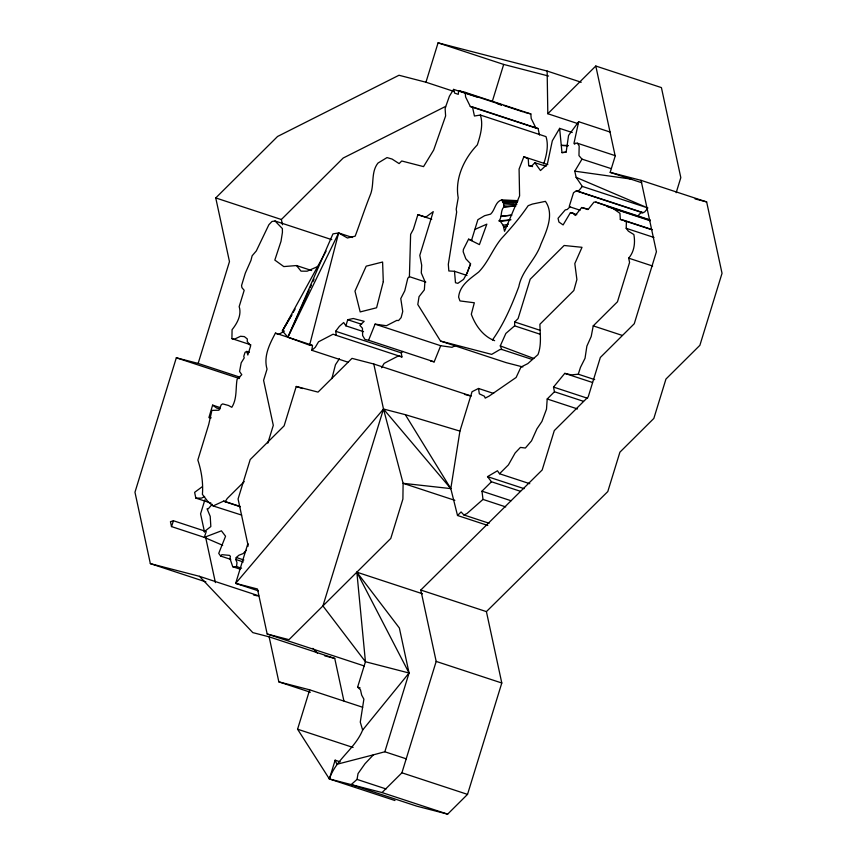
<?xml version="1.0" encoding="UTF-8"?>
<svg xmlns="http://www.w3.org/2000/svg" width="857" height="857" viewBox="0 0 857 857"><rect width="100%" height="100%" fill="white"/><g stroke="black" fill="none" stroke-linecap="round" stroke-linejoin="round"><path stroke-width="1.29" d="M532.036 359.415L501.752 349.452L500.284 345.896L505.866 333.427L514.607 325.842L514.703 321.964L518.089 318.6L530.204 279.221L564.142 245.488L582.01 247.309L574.811 263.581L576.89 279.543L573.836 290.502L539.91 324.246C540.081 334.337 541.71 344.996 537.971 354.616L527.794 363.625L520.981 367.053L516.118 377.466L489.111 396.105L485.212 398.119L484.43 396.234L479.331 393.834L478.506 388.467L472.046 391.724L459.93 431.103L450.803 488.608L457.52 515.496L487.804 525.459M363.55 331.659L345.885 325.842L347.728 319.725L353.266 318.504L364.171 321.321L359.886 325.381L362.436 328.231L362.629 335.548L364.911 339.404L368.574 340.261L375.087 324.139L386.421 325.724L396.791 320.4L398.548 320.561L401.108 317.647L402.736 311.509L400.776 298.59L404.772 290.802L407.803 278.214L409.41 276.672L410.621 234.347L413.374 229.29L417.862 214.689L425.843 217.132L433.246 211.647L419.801 255.354L421.698 265.231L421.28 272.944L424.933 281.46L424.344 289.87L419.041 296.651L417.798 304.514L440.53 341.065L506.144 362.64L522.824 366.957M248.027 546.273L248.123 543.884M520.467 491.307L491.447 481.763L487.537 476.642L497.456 470.782L499.513 473.75L508.415 464.89L515.153 452.967L520.403 447.418L525.384 448.018L531.533 440.841L536.932 428.843L541.924 421.462L546.498 409.164L547.205 398.987L554.458 391.767L553.515 387.075L564.774 373.363L571.426 374.895L578.271 374.209L580.478 367.353L585.031 358.28L586.874 346.121L591.201 336.48L593.237 325.874L617.468 301.782L629.584 262.403L628.674 258.15C634.341 251.647 635.369 242.799 633.859 234.529L628.352 231.154L626.199 228.326L626.381 222.209L624.624 220.549L620.318 219.392L619.943 213.318L612.198 207.844L595.797 202.081L593.976 202.134L588.309 209.226L581.689 207.512L575.315 215.493L572.819 212.879L570.451 212.59L563.113 224.92L558.925 222.038L558.036 218.31L565.256 209.901L567.248 209.483L569.948 206.88L580.039 210.201M250.844 344.825L231.915 338.601L232.076 329.688C237.164 323.368 241.845 314.905 239.167 306.624L244.191 290.309L241.92 287.641L241.567 285.51L245.306 273.169L250.951 260.442L252.14 255.782L256.307 250.93L268.862 224.748L271.98 221.481L275.022 220.988L331.798 239.66M539.492 135.01L538.089 128.518L535.936 128.079L531.19 118.48L530.837 113.96L465.222 92.385L458.677 90.692L458.27 94.334L454.649 93.145L453.61 89.374L477.585 97.259M241.588 568.223L236.543 566.563L236.993 562.588L235.771 559.46L236.275 557.5L238.899 555.229L243.109 553.601L246.334 550.301M348.435 362.34L311.852 350.309L312.494 345.446L309.581 345.189L287.888 337.208L282.382 330.92L326.089 251.122M676.184 192.696L680.812 177.635L661.411 87.596L595.797 66.021L615.197 156.049L610.184 172.364L641.036 180.345L706.65 201.92L722.033 273.308L699.88 345.317L665.953 379.051L653.837 418.43L619.911 452.175L607.795 491.554L486.412 611.619L501.795 683.008L467.526 794.385L447.654 814.15L416.802 806.169L351.188 784.594L357.037 779.409L358.033 773.582L365.039 763.694L373.384 754.846L384.836 751.771L406.282 758.831M610.205 132.085L578.668 121.705L573.954 143.43L574.629 144.212L575.54 143.14L577.447 143.237L615.305 155.695M220.195 407.611L212.622 405.125L208.904 417.595L211.218 417.809M309.581 345.189L338.633 232.954L352.516 237.518M331.873 378.612L335.473 364.707L339.393 358.762M239.789 377.123L198.149 363.422L176.328 357.787L134.967 492.229L150.35 563.627L205.873 581.882M198.149 363.422L229.472 261.599L215.75 197.935L277.572 136.467L398.987 75.255L425.961 82.229L453.717 91.356M204.877 499.867L200.581 513.814L204.502 531.983M267.823 443.144L273.297 425.361L263.592 380.347L267.041 369.121C263.324 356.426 269.591 344.043 275.429 333.127L312.023 345.167M470.954 395.966L373.791 364.011L351.981 358.365L318.043 392.11L296.233 386.475L284.117 425.854L250.19 459.588L238.075 498.967L247.769 543.991L235.664 583.371L258.375 590.837M425.961 82.229L438.066 42.85L547.152 71.045L581.217 82.251M394.981 800.534L329.367 778.949L297.572 729.211L309.688 689.831L362.682 707.261M492.347 101.276L503.68 64.436L548.598 76.048M471.425 240.635L477.874 219.692L484.633 215.696L490.611 214.132C495.164 209.986 495.11 201.62 501.806 199.874L517.639 200.656M447.654 814.15L382.04 792.564L329.367 778.949L335.141 760.18L340.186 761.841M329.367 778.949C335.837 759.484 355.055 748.836 362.64 730.046L360.283 722.108L363.882 699.162L361.675 695.091L360.486 689.81L357.615 687.132L365.436 661.733L356.855 572.187L422.469 593.762M543.734 163.923C546.487 155.278 548.855 145.465 545.995 136.627L480.381 115.042L474.435 116.016L472.475 106.932L470.322 106.504L465.576 96.905L465.222 92.385M384.836 751.771L409.057 673.013L399.362 627.999L356.855 572.187L409.057 673.013L362.64 730.046M382.04 792.564L401.912 772.8L436.181 661.422L420.798 590.034L542.181 469.968L554.297 430.589L588.223 396.855L600.339 357.476L634.266 323.732L656.419 251.733L641.036 180.345M230.747 559.385L220.656 556.064L218.728 553.376L225.562 536.246L221.417 530.826L204.309 537.371L171.507 526.584L173.446 520.756L206.248 531.544L204.309 537.371L222.681 545.298M472.346 240.442L468.565 239.199L463.401 249.441L463.176 251.712L465.833 258.814L470.579 263.806L467.322 272.665L463.541 279.403L457.842 283.335L455.474 282.714L454.499 271.283L448.832 270.973L448.318 264.288L456.663 212.065L456.203 209.237L458.216 197.806C454.703 178.663 464.055 158.588 477.338 144.876C480.37 135.438 483.509 124.79 480.381 115.042M455.485 345.532L452.025 347.31L440.702 345.725L434.178 361.847L430.525 360.99M466.701 273.779L470.579 263.806M638.336 216.189L639.129 214.346L642.043 212.311L642.739 212.793L644.721 211.904L647.121 208.969M338.633 232.954L287.888 337.208L332.955 233.886L338.633 232.954L347.417 237.989L355.184 236.168C360.272 222.552 364.739 208.872 370.106 195.396C374.648 184.983 370.588 172.418 377.969 163.076L387.021 157.581L392.056 159.048L399.116 163.601L401.729 160.987L423.54 166.622L433.674 150.05L445.619 115.952L445.126 108.689L446.154 105.4L449.389 96.252L453.61 89.374M287.888 337.208L309.141 290.02M310.234 287.598L311.316 285.177M312.955 281.557L314.048 279.136M547.827 164.619L523.852 156.735L519.085 169.075L519.599 195.889L504.527 231.283L503.198 225.327L500.359 221.374L499.095 220.902C502.309 216.81 500.231 210.983 503.82 206.955L503.488 202.98L501.806 199.874M291.766 314.808L282.382 330.92L291.841 314.905M293.105 312.505L295.119 309.045M381.547 367.771L384.14 363.389L388.317 361.14L398.709 355.784L401.922 356.951L401.28 352.859L402.854 351.424M576.14 177.367L647.924 207.994L582.31 186.419L576.14 177.367L574.801 171.175L581.989 159.134L578.968 155.62L579.171 145.947L577.447 143.237M249.333 352.238L246.805 351.402L245.091 352.291L243.763 356.319L244.234 357.915L241.192 362.822L239.564 371.467L241.781 374.702L237.068 379.383C235.514 388.853 237.185 398.644 231.829 407.3L228.465 405.457L222.649 403.893L221.245 404.793L218.964 410.224L211.904 410.385L208.733 424.461L197.838 460.048C201.481 471.061 203.313 482.78 202.402 494.371L208.24 501.998L213.147 505.951L223.709 501.066L225.145 501.752L227.244 498.485L244.213 481.613M492.464 339.95C504.034 323.721 511.822 305.242 518.817 286.677C521.774 270.448 535.818 259.671 540.938 244.138C546.445 231.251 554.554 214.293 545.427 201.352L532.358 204.073L528.169 205.68C520.178 217.389 511.051 228.198 501.399 238.567C492.689 249.087 488.254 262.199 478.677 272.044C470.204 278.664 459.684 285.231 458.613 297.133L459.973 300.925L474.328 302.767L471.318 314.219C475.292 325.371 483.23 336.522 494.65 340.668M572.251 132.524L559.632 128.368L552.326 140.773L547.344 164.148L540.478 170.543L534.843 162.755L531.854 165.872L528.683 165.647L528.266 158.92L523.852 156.735M578.668 121.705L568.566 135.438L566.166 152.043L561.967 152.632L559.632 128.368M582.31 186.419L579.107 190.318L577.125 191.207L576.429 190.725L573.515 192.761L569.252 206.398L569.948 206.88M212.172 504.302L208.208 508.908L207.062 508.801L210.211 516.353L210.833 526.552L204.202 531.747M220.656 556.064L221.877 554.672L229.558 555.379L230.437 556.461L229.933 558.432L232.729 566.723L240.303 569.209M282.489 224.716L281.364 219.51L343.186 158.042L445.554 106.439M578.1 123.697L547.816 113.735L595.797 66.021M457.52 515.496L461.087 511.95L463.873 514.95L489.101 523.252M463.873 514.95L466.872 513.622L482.994 499.417L481.977 491.179L491.447 481.763M401.922 356.951L336.308 335.376L335.665 331.273L339.372 326.346L343.689 322.521L345.885 325.842M311.852 350.309L315.29 347.278L318.525 341.804L333.094 334.198L336.308 335.376M202.156 486.797L194.614 492.357L195.846 498.099L210.993 503.08M284.406 331.059L278.664 334.476L275.429 333.127M204.63 496.482L201.588 498.121L195.846 498.099M474.874 229.43L486.83 224.148L479.417 244.609L468.565 239.199M318.343 266.281L307.095 271.198L301.021 271.144L296.501 265.552L283.796 266.581L274.829 260.078L281.01 241.32L282.424 232.397L282.371 228.573L275.022 220.988M173.446 520.756L170.447 521.699L171.507 526.584M373.384 754.846L336.855 764.294L335.141 760.18M503.198 225.327L508.372 224.202M500.359 221.374L509.626 220.195M232.729 566.723L236.543 566.563M511.704 215.086L501.131 216.296L511.683 215.225M499.095 220.902L510.954 219.756M561.967 152.632L565.941 152.246M515.732 205.916L503.82 206.955L515.71 206.023M503.595 205.155L516.878 204.245M501.752 349.452L499.92 349.56L491.682 354.38L440.53 341.065M516.792 202.584L503.488 202.98L514.125 202.809M568.073 145.444L561.389 145.401L568.041 145.872M502.684 202.027L517.146 202.177M501.998 200.699L517.778 201.234M364.332 665.985L267.18 634.019L257.475 589.005L235.664 583.371L383.497 409.025L405.307 414.67L450.803 488.608L403.111 483.316L383.497 409.025L373.791 364.011M574.801 171.175L631.534 179.145M220.11 408.885L216.617 408.05L212.622 405.125M528.683 165.647L532.551 166.612M524.291 112.267L530.837 113.96M695.081 198.931L706.65 201.92M464.515 394.391L470.932 396.052M150.35 563.627L199.477 576.322L258.782 595.829M253.458 594.897L257.336 595.904M267.18 634.019L288.991 639.665L390.781 538.442L402.897 499.063L403.111 483.316L454.853 500.338M343.893 700.865L334.744 658.422L269.13 636.837L252.815 632.616L199.477 576.322M409.057 673.013L365.436 661.733L322.918 605.92L383.497 409.025L450.803 488.608M324.707 655.83L334.744 658.422M269.13 636.837L278.836 681.861L309.688 689.831M405.307 414.67L459.93 431.103M534.843 162.755L546.155 166.279M213.147 505.951L241.653 515.089M581.989 159.134L611.009 168.572M231.915 338.601L234.122 339.318L240.56 336.265L244.352 336.608L247.319 338.965L247.255 341.568L250.673 345.789L247.834 355.012L246.805 351.402M438.066 42.85L503.68 64.436M458.677 90.692L501.581 104.8M504.109 105.625L523.027 111.86M497.778 103.901L501.559 105.154M472.475 106.932L538.089 128.518M470.322 106.504L535.936 128.079M610.184 172.364L641.732 182.745M576.429 190.725L642.043 212.311M577.125 191.207L642.739 212.793M595.797 202.081L650.056 219.928M612.198 207.844L650.045 220.292M607.313 206.633L650.217 220.742M624.624 220.549L652.381 229.676M620.318 219.392L650.602 229.355M581.689 207.512L587.998 209.579M626.199 228.326L653.966 237.453M570.451 212.59L576.761 214.657M628.674 258.15L652.638 266.034M417.862 214.689L431.735 219.253M215.75 197.935L281.364 219.51M593.237 325.874L622.257 335.419M409.41 276.672L425.811 282.071M514.703 321.964L539.942 330.266M514.607 325.842L539.835 334.144M296.501 265.552L311.637 270.533M578.271 374.209L594.683 379.608M564.774 373.363L592.53 382.49M375.087 324.139L440.702 345.725M553.515 387.075L587.581 398.28M347.728 319.725L361.611 324.289M554.458 391.767L583.478 401.312M547.205 398.987L577.489 408.939M368.574 340.261L434.178 361.847M335.665 331.273L401.28 352.859M478.506 388.467L493.653 393.449M296.233 386.475L302.542 388.542M176.328 357.787L239.424 378.537M499.513 473.75L529.787 483.702M487.537 476.642L524.13 488.672M481.977 491.179L510.997 500.724M482.994 499.417L505.705 506.894M223.709 501.066L240.11 506.466M225.145 501.752L240.281 506.733M420.798 590.034L486.412 611.619M236.275 557.5L243.849 559.985M235.771 559.46L243.334 561.956M436.181 661.422L501.795 683.008M357.615 687.132L360.144 687.957M278.836 681.861L310.373 692.231M297.572 729.211L353.084 747.475M401.912 772.8L467.526 794.385M357.037 779.409L386.057 788.954M454.499 271.283L466.958 275.461M500.284 345.896L533.825 358.462M312.912 648.374L317.508 653.238M205.616 537.178L215.407 582.61M547.152 71.045L547.816 113.735M383.293 281.642L376.587 307.77L360.176 311.927L354.98 291.134L366.185 266.173L382.597 262.017L383.293 281.642M507.43 226.034L503.573 226.976L507.43 226.055"/></g></svg>
